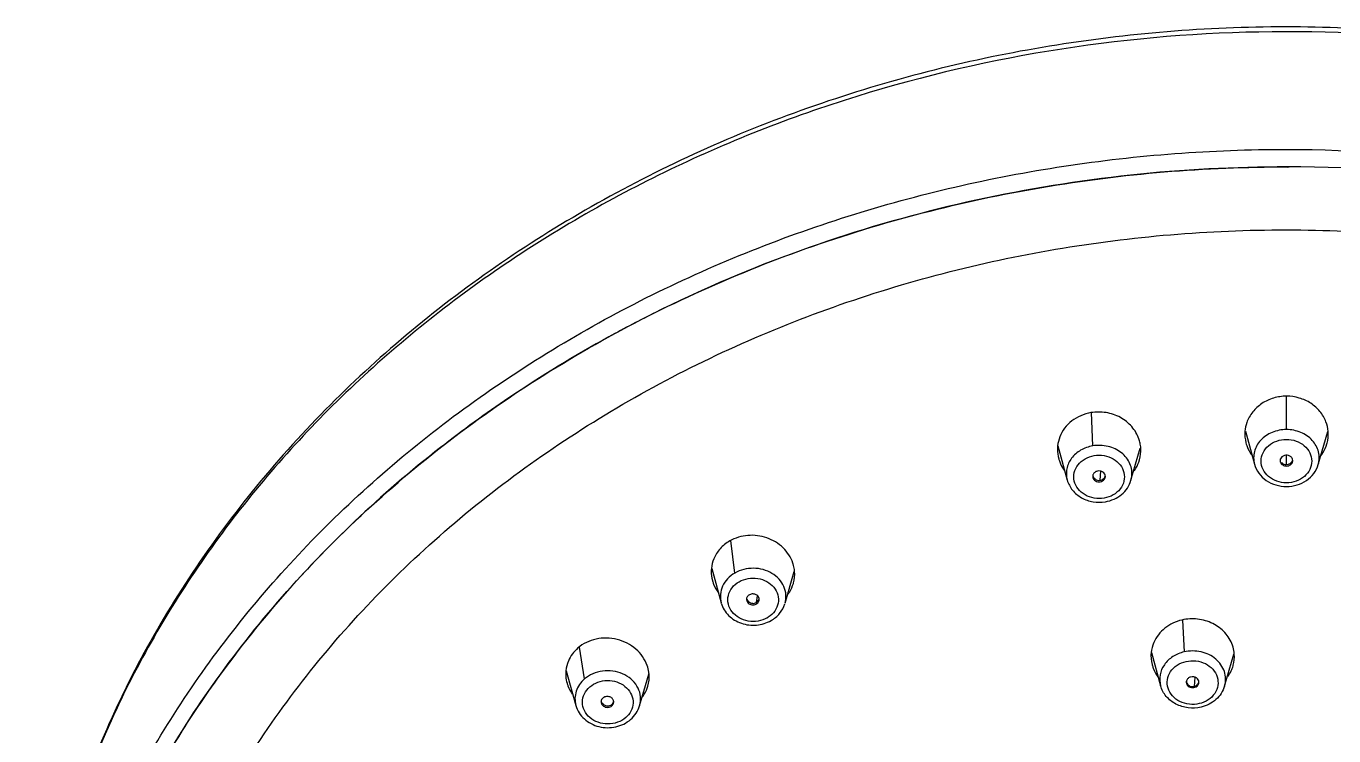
# Model space of a CAD drawing. Extents: x 912 to 2041, y 618 to 1444.
# Drawn here: x 1340.3 to 1392.1, y 1149.6 to 1177.7 of the extents above; entities that cross this region are included whole.
import ezdxf

# ---------------------------------------------------------------- set-up
doc = ezdxf.new("R2010")
doc.units = 0
doc.header["$LTSCALE"] = 10
doc.header["$MEASUREMENT"] = 0
doc.layers.add('1_1', color=7, linetype='CONTINUOUS')

msp = doc.modelspace()

# ---------------------------------------------------------------- linework, layer by layer
at = {"layer": '1_1', "color": 7, "linetype": 'Continuous'}
for p, q in [((1390.215, 1172.142), (1390.293, 1172.147)), ((1390.215, 1172.147), (1390.293, 1172.147)), ((1388.557, 1161.685), (1388.918, 1160.381)), ((1391.44, 1160.367), (1391.817, 1161.678)), ((1381.136, 1161.105), (1381.51, 1159.756)), ((1384.032, 1159.744), (1384.399, 1161.019)), ((1389.935, 1160.565), (1389.93, 1160.526)), ((1390.43, 1160.522), (1390.43, 1160.523)), ((1367.447, 1156.257), (1367.825, 1154.892)), ((1370.348, 1154.882), (1370.708, 1156.132)), ((1368.825, 1155.033), (1368.844, 1154.95)), ((1369.325, 1155.031), (1369.325, 1155.032)), ((1384.837, 1152.932), (1385.203, 1151.613)), ((1387.735, 1151.602), (1388.099, 1152.868)), ((1361.696, 1152.204), (1362.075, 1150.837)), ((1364.597, 1150.824), (1364.955, 1152.069)), ((1363.571, 1150.974), (1363.571, 1150.975))]:
    msp.add_line(p, q, dxfattribs=at)
at = {"layer": '1_1', "color": 9, "linetype": 'Continuous'}
for p, q in [((1390.18, 1161.752), (1390.184, 1163.073)), ((1382.518, 1161.107), (1382.466, 1162.422)), ((1390.181, 1160.364), (1390.183, 1160.734)), ((1382.817, 1159.744), (1382.837, 1160.103)), ((1384.032, 1159.744), (1384.036, 1159.756)), ((1368.366, 1156.076), (1368.207, 1157.36)), ((1369.214, 1154.908), (1369.254, 1155.177)), ((1386.065, 1154.216), (1386.134, 1152.955)), ((1362.419, 1151.883), (1362.214, 1153.144)), ((1386.556, 1151.95), (1386.532, 1151.59)), ((1364.597, 1150.824), (1364.601, 1150.837))]:
    msp.add_line(p, q, dxfattribs=at)
for centre, radius, start, end in [((1388.564, 1119.547), 52.333, 115.0937, 116.4462), ((1388.304, 1120.069), 51.751, 116.4462, 118.7886), ((1387.713, 1121.138), 50.529, 118.7844, 124.047), ((1386.643, 1122.754), 48.591, 124.0687, 128.0097), ((1385.649, 1124.033), 46.972, 128.0148, 133.4975), ((1383.098, 1160.014), 0.973, 344.6325, 352.148), ((1384.343, 1125.437), 45.054, 133.5219, 137.6558), ((1383.192, 1126.493), 43.491, 137.6623, 143.5562), ((1369.146, 1155.17), 1.001, 299.8431, 302.6215), ((1386.293, 1153.795), 1.735, 211.4648, 213.3197), ((1386.689, 1153.758), 1.703, 325.7974, 326.9455), ((1381.836, 1127.519), 41.792, 143.5832, 147.7169), ((1363.639, 1152.889), 1.593, 324.5874, 326.1278), ((1363.662, 1151.095), 0.973, 344.6435, 349.7278), ((1363.447, 1151.049), 0.917, 310.6636, 314.8711), ((1380.73, 1128.222), 40.481, 147.7224, 154.1953)]:
    msp.add_arc(centre, radius, start, end, dxfattribs=at)
at = {"layer": '1_1', "color": 7, "linetype": 'Continuous'}
for centre, radius, start, end in [((1389.919, 1161.571), 1.384, 160.7585, 175.2366), ((1390.44, 1161.565), 1.395, 4.6771, 20.7781), ((1382.502, 1160.963), 1.379, 158.849, 174.0719), ((1383.021, 1160.923), 1.402, 12.2123, 19.0464), ((1383.046, 1160.929), 1.376, 3.8103, 12.213), ((1389.91, 1161.574), 1.375, 175.3307, 194.589), ((1389.933, 1161.58), 1.398, 194.5569, 195.4317), ((1390.448, 1161.573), 1.387, 343.967, 344.8237), ((1390.462, 1161.57), 1.373, 344.8026, 4.5557), ((1390.119, 1160.524), 0.189, 179.4679, 197.2101), ((1390.118, 1160.523), 0.188, 158.5451, 166.9593), ((1390.244, 1160.523), 0.186, 347.0194, 359.6864), ((1382.712, 1159.897), 0.195, 156.2359, 167.1571), ((1382.772, 1160.002), 0.262, 231.6679, 279.8337), ((1383.01, 1160.039), 1.064, 343.8984, 344.6441), ((1368.767, 1156.128), 1.337, 157.7547, 174.4015), ((1369.323, 1156.021), 1.407, 17.1026, 18.5689), ((1369.396, 1156.032), 1.334, 344.9906, 4.328), ((1368.831, 1156.138), 1.402, 194.5866, 195.499), ((1369.394, 1156.032), 1.336, 343.9523, 344.9974), ((1369.008, 1155.033), 0.183, 175.7493, 179.9834), ((1369.13, 1155.029), 0.195, 17.4139, 25.8104), ((1369.136, 1155.031), 0.189, 10.0666, 17.391), ((1369.139, 1155.031), 0.186, 0.0824, 10.05), ((1386.152, 1152.793), 1.33, 173.9876, 194.6785), ((1386.198, 1152.78), 1.378, 156.5455, 157.5526), ((1386.748, 1152.764), 1.375, 16.0591, 19.4775), ((1386.775, 1152.771), 1.347, 4.1513, 16.0622), ((1362.997, 1152.082), 1.321, 157.1746, 174.6457), ((1386.183, 1152.8), 1.361, 194.6134, 195.4999), ((1386.753, 1152.785), 1.371, 334.976, 343.9252), ((1386.777, 1152.777), 1.345, 343.9519, 344.845), ((1386.794, 1152.773), 1.328, 344.805, 4.1226), ((1363.659, 1151.963), 1.316, 343.9914, 4.6635), ((1386.7, 1152.811), 1.43, 324.3069, 334.9125), ((1386.399, 1151.755), 0.182, 173.1045, 180.0354), ((1386.408, 1151.754), 0.191, 161.5574, 173.0614), ((1363.255, 1150.975), 0.184, 179.6031, 188.8017), ((1363.386, 1150.975), 0.185, 0.0793, 8.0199), ((1363.58, 1151.118), 1.058, 343.8922, 344.6476)]:
    msp.add_arc(centre, radius, start, end, dxfattribs=at)
for points, knots in [([(1440.076, 1137.787), (1439.834, 1140.506), (1438.74, 1145.949), (1435.368, 1153.636), (1430.397, 1160.621), (1424.017, 1166.657), (1416.463, 1171.545), (1408.002, 1175.124), (1398.929, 1177.278), (1389.558, 1177.937), (1380.21, 1177.08), (1371.207, 1174.733), (1362.861, 1170.974), (1355.462, 1165.924), (1349.275, 1159.749), (1344.527, 1152.655), (1341.404, 1144.894), (1340.486, 1139.434), (1340.332, 1136.713)], [0, 0, 0, 0, 0.058147, 0.117164, 0.177537, 0.239517, 0.303127, 0.368165, 0.434243, 0.500845, 0.567391, 0.633308, 0.698098, 0.761407, 0.823071, 0.883159, 0.941969, 1, 1, 1, 1]), ([(1340.496, 1129.453), (1340.493, 1132.25), (1341.139, 1137.901), (1344.013, 1146.002), (1348.671, 1153.447), (1354.918, 1159.946), (1362.506, 1165.261), (1371.142, 1169.197), (1380.494, 1171.613), (1386.968, 1172.151), (1390.215, 1172.147)], [0, 0, 0, 0, 0.115587, 0.232649, 0.352444, 0.475736, 0.602718, 0.733026, 0.865838, 1, 1, 1, 1]), ([(1390.184, 1163.073), (1390.011, 1163.073), (1389.666, 1163.023), (1389.199, 1162.807), (1388.827, 1162.469), (1388.665, 1162.179), (1388.612, 1162.027)], [0, 0, 0, 0, 0.258769, 0.513093, 0.760191, 1, 1, 1, 1]), ([(1391.744, 1162.06), (1391.689, 1162.208), (1391.565, 1162.418), (1391.342, 1162.649), (1391.078, 1162.849), (1390.692, 1163.025), (1390.354, 1163.073), (1390.184, 1163.073)], [0, 0, 0, 0, 0.239851, 0.362817, 0.487689, 0.741732, 1, 1, 1, 1]), ([(1382.449, 1162.422), (1382.311, 1162.398), (1382.042, 1162.319), (1381.682, 1162.108), (1381.395, 1161.818), (1381.263, 1161.583), (1381.215, 1161.46)], [0, 0, 0, 0, 0.257997, 0.510806, 0.758758, 1, 1, 1, 1]), ([(1384.346, 1161.381), (1384.285, 1161.558), (1384.136, 1161.811), (1383.859, 1162.075), (1383.531, 1162.293), (1383.052, 1162.456), (1382.646, 1162.455), (1382.449, 1162.422)], [0, 0, 0, 0, 0.240793, 0.36399, 0.489492, 0.744282, 1, 1, 1, 1]), ([(1388.585, 1161.207), (1388.596, 1161.167), (1388.648, 1161.008), (1388.728, 1160.858), (1388.802, 1160.756)], [0, 0, 0, 0, 0.248234, 1, 1, 1, 1]), ([(1391.55, 1160.727), (1391.576, 1160.762), (1391.674, 1160.905), (1391.746, 1161.066), (1391.781, 1161.19)], [0, 0, 0, 0, 0.253135, 1, 1, 1, 1]), ([(1381.13, 1161.105), (1381.125, 1161.063), (1381.116, 1160.893), (1381.139, 1160.721), (1381.173, 1160.598)], [0, 0, 0, 0, 0.251641, 1, 1, 1, 1]), ([(1390.318, 1160.702), (1390.286, 1160.721), (1390.212, 1160.744), (1390.098, 1160.734), (1389.999, 1160.683), (1389.955, 1160.624), (1389.943, 1160.592)], [0, 0, 0, 0, 0.25596, 0.515601, 0.765631, 1, 1, 1, 1]), ([(1390.43, 1160.523), (1390.43, 1160.559), (1390.408, 1160.633), (1390.351, 1160.684), (1390.318, 1160.702)], [0, 0, 0, 0, 0.483902, 1, 1, 1, 1]), ([(1381.173, 1160.598), (1381.184, 1160.558), (1381.236, 1160.399), (1381.316, 1160.25), (1381.389, 1160.147)], [0, 0, 0, 0, 0.246543, 1, 1, 1, 1]), ([(1384.161, 1160.124), (1384.185, 1160.156), (1384.272, 1160.29), (1384.336, 1160.438), (1384.369, 1160.552)], [0, 0, 0, 0, 0.253295, 1, 1, 1, 1]), ([(1388.918, 1160.38), (1388.953, 1160.253), (1389.075, 1160.007), (1389.375, 1159.721), (1389.757, 1159.54), (1390.04, 1159.499), (1390.182, 1159.499)], [0, 0, 0, 0, 0.241048, 0.488101, 0.741853, 1, 1, 1, 1]), ([(1389.939, 1160.468), (1389.946, 1160.445), (1389.971, 1160.399), (1390.051, 1160.329), (1390.188, 1160.293), (1390.324, 1160.336), (1390.399, 1160.411), (1390.42, 1160.458), (1390.425, 1160.481)], [0, 0, 0, 0, 0.118128, 0.242089, 0.501989, 0.760266, 0.88303, 1, 1, 1, 1]), ([(1389.987, 1160.45), (1390.011, 1160.423), (1390.071, 1160.379), (1390.144, 1160.364), (1390.181, 1160.364)], [0, 0, 0, 0, 0.49479, 1, 1, 1, 1]), ([(1390.181, 1160.364), (1390.207, 1160.364), (1390.258, 1160.376), (1390.331, 1160.405), (1390.386, 1160.46), (1390.41, 1160.506), (1390.419, 1160.529)], [0, 0, 0, 0, 0.256388, 0.506828, 0.755043, 1, 1, 1, 1]), ([(1390.182, 1159.499), (1390.322, 1159.499), (1390.603, 1159.539), (1390.983, 1159.717), (1391.282, 1159.999), (1391.405, 1160.242), (1391.441, 1160.369)], [0, 0, 0, 0, 0.258167, 0.511872, 0.758906, 1, 1, 1, 1]), ([(1381.51, 1159.758), (1381.55, 1159.612), (1381.698, 1159.331), (1382.068, 1159.027), (1382.529, 1158.868), (1382.859, 1158.869), (1383.019, 1158.896)], [0, 0, 0, 0, 0.240305, 0.487769, 0.742382, 1, 1, 1, 1]), ([(1382.518, 1159.9), (1382.518, 1159.872), (1382.532, 1159.813), (1382.588, 1159.742), (1382.671, 1159.696), (1382.768, 1159.679), (1382.864, 1159.696), (1382.947, 1159.742), (1383.004, 1159.813), (1383.018, 1159.871), (1383.018, 1159.899)], [0, 0, 0, 0, 0.116165, 0.237824, 0.366596, 0.500227, 0.63379, 0.7624, 0.883904, 1, 1, 1, 1]), ([(1382.524, 1159.928), (1382.53, 1159.903), (1382.552, 1159.853), (1382.589, 1159.813), (1382.61, 1159.796)], [0, 0, 0, 0, 0.493373, 1, 1, 1, 1]), ([(1382.923, 1160.068), (1382.891, 1160.089), (1382.818, 1160.118), (1382.701, 1160.115), (1382.596, 1160.067), (1382.548, 1160.008), (1382.534, 1159.976)], [0, 0, 0, 0, 0.253632, 0.51327, 0.764717, 1, 1, 1, 1]), ([(1382.817, 1159.744), (1382.839, 1159.748), (1382.88, 1159.764), (1382.937, 1159.796), (1382.981, 1159.844), (1383, 1159.883), (1383.006, 1159.903)], [0, 0, 0, 0, 0.257894, 0.508109, 0.752179, 1, 1, 1, 1]), ([(1383.018, 1159.899), (1383.018, 1159.932), (1382.999, 1159.999), (1382.951, 1160.049), (1382.923, 1160.068)], [0, 0, 0, 0, 0.485947, 1, 1, 1, 1]), ([(1383.019, 1158.896), (1383.137, 1158.916), (1383.366, 1158.985), (1383.668, 1159.171), (1383.903, 1159.427), (1384.001, 1159.636), (1384.032, 1159.744)], [0, 0, 0, 0, 0.257814, 0.510746, 0.757765, 1, 1, 1, 1]), ([(1370.657, 1156.469), (1370.619, 1156.582), (1370.513, 1156.801), (1370.199, 1157.183), (1369.755, 1157.451), (1369.259, 1157.566), (1368.752, 1157.578), (1368.377, 1157.466), (1368.162, 1157.343)], [0, 0, 0, 0, 0.119753, 0.241732, 0.493589, 0.622164, 0.750685, 1, 1, 1, 1]), ([(1368.162, 1157.343), (1368.021, 1157.261), (1367.764, 1157.058), (1367.589, 1156.78), (1367.529, 1156.634)], [0, 0, 0, 0, 0.507377, 1, 1, 1, 1]), ([(1367.436, 1156.258), (1367.432, 1156.219), (1367.424, 1156.06), (1367.444, 1155.9), (1367.474, 1155.785)], [0, 0, 0, 0, 0.248537, 1, 1, 1, 1]), ([(1370.725, 1156.133), (1370.724, 1156.158), (1370.713, 1156.26), (1370.691, 1156.361), (1370.668, 1156.435)], [0, 0, 0, 0, 0.247525, 1, 1, 1, 1]), ([(1367.48, 1155.764), (1367.492, 1155.721), (1367.547, 1155.552), (1367.635, 1155.394), (1367.714, 1155.286)], [0, 0, 0, 0, 0.248712, 1, 1, 1, 1]), ([(1370.466, 1155.235), (1370.49, 1155.267), (1370.579, 1155.4), (1370.644, 1155.548), (1370.677, 1155.663)], [0, 0, 0, 0, 0.251712, 1, 1, 1, 1]), ([(1369.24, 1155.193), (1369.204, 1155.22), (1369.116, 1155.255), (1368.978, 1155.242), (1368.865, 1155.169), (1368.828, 1155.086), (1368.826, 1155.046)], [0, 0, 0, 0, 0.257004, 0.519862, 0.769371, 1, 1, 1, 1]), ([(1368.844, 1154.95), (1368.867, 1154.903), (1368.932, 1154.844), (1369.038, 1154.816), (1369.15, 1154.817), (1369.255, 1154.868), (1369.314, 1154.956), (1369.325, 1155.006), (1369.325, 1155.031)], [0, 0, 0, 0, 0.244299, 0.376375, 0.510206, 0.76455, 0.884501, 1, 1, 1, 1]), ([(1369.214, 1154.908), (1369.239, 1154.923), (1369.28, 1154.961), (1369.308, 1155.009), (1369.316, 1155.034)], [0, 0, 0, 0, 0.516247, 1, 1, 1, 1]), ([(1369.306, 1155.114), (1369.302, 1155.122), (1369.285, 1155.152), (1369.261, 1155.177), (1369.24, 1155.193)], [0, 0, 0, 0, 0.243429, 1, 1, 1, 1]), ([(1367.827, 1154.884), (1367.853, 1154.793), (1367.931, 1154.616), (1368.111, 1154.387), (1368.345, 1154.205), (1368.709, 1154.034), (1369.223, 1153.973), (1369.62, 1154.095), (1369.794, 1154.195)], [0, 0, 0, 0, 0.119675, 0.241251, 0.365219, 0.491528, 0.746819, 1, 1, 1, 1]), ([(1368.908, 1154.943), (1368.949, 1154.908), (1369.054, 1154.86), (1369.168, 1154.881), (1369.214, 1154.908)], [0, 0, 0, 0, 0.503415, 1, 1, 1, 1]), ([(1369.794, 1154.195), (1369.922, 1154.268), (1370.152, 1154.457), (1370.297, 1154.718), (1370.34, 1154.855)], [0, 0, 0, 0, 0.507, 1, 1, 1, 1]), ([(1386.044, 1154.215), (1385.921, 1154.186), (1385.682, 1154.103), (1385.364, 1153.905), (1385.105, 1153.645), (1384.981, 1153.437), (1384.934, 1153.328)], [0, 0, 0, 0, 0.258294, 0.511083, 0.758598, 1, 1, 1, 1]), ([(1388.045, 1153.222), (1388.013, 1153.313), (1387.928, 1153.489), (1387.75, 1153.725), (1387.526, 1153.927), (1387.176, 1154.14), (1386.67, 1154.287), (1386.246, 1154.262), (1386.044, 1154.215)], [0, 0, 0, 0, 0.118395, 0.239681, 0.362542, 0.487917, 0.743463, 1, 1, 1, 1]), ([(1364.896, 1152.418), (1364.852, 1152.542), (1364.728, 1152.78), (1364.36, 1153.184), (1363.722, 1153.508), (1363.006, 1153.522), (1362.486, 1153.344), (1362.258, 1153.195), (1362.158, 1153.109)], [0, 0, 0, 0, 0.120427, 0.243697, 0.498002, 0.753479, 0.878618, 1, 1, 1, 1]), ([(1362.158, 1153.109), (1362.076, 1153.039), (1361.928, 1152.881), (1361.82, 1152.692), (1361.779, 1152.594)], [0, 0, 0, 0, 0.5051, 1, 1, 1, 1]), ([(1364.971, 1152.07), (1364.968, 1152.099), (1364.955, 1152.218), (1364.926, 1152.334), (1364.896, 1152.418)], [0, 0, 0, 0, 0.248851, 1, 1, 1, 1]), ([(1384.871, 1152.436), (1384.882, 1152.395), (1384.936, 1152.231), (1385.021, 1152.077), (1385.099, 1151.972)], [0, 0, 0, 0, 0.246176, 1, 1, 1, 1]), ([(1361.681, 1152.205), (1361.67, 1152.085), (1361.678, 1151.92), (1361.714, 1151.762), (1361.725, 1151.723)], [0, 0, 0, 0, 0.74848, 1, 1, 1, 1]), ([(1386.623, 1151.923), (1386.59, 1151.945), (1386.512, 1151.975), (1386.39, 1151.968), (1386.284, 1151.914), (1386.239, 1151.849), (1386.227, 1151.814)], [0, 0, 0, 0, 0.254882, 0.515396, 0.766177, 1, 1, 1, 1]), ([(1386.717, 1151.755), (1386.717, 1151.787), (1386.699, 1151.854), (1386.651, 1151.904), (1386.623, 1151.923)], [0, 0, 0, 0, 0.485947, 1, 1, 1, 1]), ([(1361.725, 1151.723), (1361.736, 1151.684), (1361.787, 1151.529), (1361.864, 1151.382), (1361.935, 1151.281)], [0, 0, 0, 0, 0.245373, 1, 1, 1, 1]), ([(1364.716, 1151.178), (1364.74, 1151.21), (1364.827, 1151.341), (1364.892, 1151.487), (1364.924, 1151.6)], [0, 0, 0, 0, 0.252443, 1, 1, 1, 1]), ([(1386.801, 1150.768), (1386.635, 1150.729), (1386.29, 1150.711), (1385.801, 1150.86), (1385.405, 1151.168), (1385.246, 1151.461), (1385.203, 1151.613)], [0, 0, 0, 0, 0.257253, 0.512173, 0.75987, 1, 1, 1, 1]), ([(1386.217, 1151.755), (1386.218, 1151.727), (1386.231, 1151.668), (1386.288, 1151.597), (1386.371, 1151.551), (1386.468, 1151.535), (1386.564, 1151.551), (1386.647, 1151.597), (1386.704, 1151.668), (1386.718, 1151.727), (1386.717, 1151.755)], [0, 0, 0, 0, 0.116165, 0.237824, 0.366596, 0.500227, 0.63379, 0.7624, 0.883904, 1, 1, 1, 1]), ([(1386.243, 1151.712), (1386.268, 1151.664), (1386.359, 1151.586), (1386.478, 1151.577), (1386.532, 1151.59)], [0, 0, 0, 0, 0.489449, 1, 1, 1, 1]), ([(1386.532, 1151.59), (1386.554, 1151.595), (1386.594, 1151.613), (1386.648, 1151.649), (1386.689, 1151.698), (1386.705, 1151.737), (1386.71, 1151.757)], [0, 0, 0, 0, 0.25975, 0.510764, 0.753948, 1, 1, 1, 1]), ([(1387.735, 1151.603), (1387.706, 1151.501), (1387.615, 1151.303), (1387.4, 1151.055), (1387.122, 1150.869), (1386.91, 1150.793), (1386.801, 1150.768)], [0, 0, 0, 0, 0.242658, 0.489773, 0.742397, 1, 1, 1, 1]), ([(1363.073, 1150.947), (1363.077, 1150.923), (1363.089, 1150.89), (1363.108, 1150.863), (1363.113, 1150.856)], [0, 0, 0, 0, 0.745181, 1, 1, 1, 1]), ([(1363.114, 1150.936), (1363.11, 1150.942), (1363.096, 1150.965), (1363.085, 1150.99), (1363.079, 1151.009)], [0, 0, 0, 0, 0.25888, 1, 1, 1, 1]), ([(1363.529, 1151.094), (1363.502, 1151.129), (1363.423, 1151.184), (1363.305, 1151.196), (1363.215, 1151.173), (1363.137, 1151.13), (1363.095, 1151.075), (1363.081, 1151.036)], [0, 0, 0, 0, 0.246968, 0.507536, 0.637944, 0.764557, 1, 1, 1, 1]), ([(1363.113, 1150.856), (1363.144, 1150.817), (1363.236, 1150.758), (1363.37, 1150.756), (1363.466, 1150.795), (1363.524, 1150.843), (1363.562, 1150.904), (1363.571, 1150.951), (1363.571, 1150.974)], [0, 0, 0, 0, 0.249738, 0.512561, 0.642255, 0.766498, 0.885191, 1, 1, 1, 1]), ([(1363.114, 1150.936), (1363.134, 1150.906), (1363.19, 1150.855), (1363.261, 1150.83), (1363.298, 1150.824)], [0, 0, 0, 0, 0.495095, 1, 1, 1, 1]), ([(1363.298, 1150.824), (1363.333, 1150.819), (1363.406, 1150.821), (1363.472, 1150.855), (1363.498, 1150.878)], [0, 0, 0, 0, 0.509099, 1, 1, 1, 1]), ([(1363.498, 1150.878), (1363.514, 1150.892), (1363.539, 1150.923), (1363.557, 1150.96), (1363.563, 1150.978)], [0, 0, 0, 0, 0.512559, 1, 1, 1, 1]), ([(1362.077, 1150.829), (1362.106, 1150.729), (1362.194, 1150.534), (1362.403, 1150.289), (1362.674, 1150.103), (1363.091, 1149.946), (1363.661, 1149.938), (1364.076, 1150.138), (1364.241, 1150.28)], [0, 0, 0, 0, 0.119915, 0.242013, 0.366782, 0.493985, 0.749638, 1, 1, 1, 1]), ([(1364.241, 1150.28), (1364.325, 1150.352), (1364.473, 1150.518), (1364.567, 1150.72), (1364.597, 1150.824)], [0, 0, 0, 0, 0.504638, 1, 1, 1, 1])]:
    msp.add_open_spline(points, degree=3, knots=knots, dxfattribs=at)
at = {"layer": '1_1', "color": 9, "linetype": 'Continuous'}
for points, knots in [([(1438.663, 1145.142), (1437.965, 1147.488), (1436.091, 1152.102), (1432.015, 1158.452), (1426.766, 1164.121), (1420.5, 1168.951), (1413.391, 1172.812), (1403.023, 1176.543), (1389.089, 1178.288), (1375.242, 1176.032), (1365.071, 1171.914), (1358.175, 1167.791), (1352.172, 1162.73), (1347.233, 1156.868), (1343.501, 1150.369), (1341.88, 1145.693), (1341.31, 1143.327)], [0, 0, 0, 0, 0.058102, 0.117434, 0.178251, 0.240631, 0.304479, 0.369547, 0.501444, 0.633028, 0.697735, 0.761127, 0.823001, 0.883318, 0.942216, 1, 1, 1, 1]), ([(1340.638, 1136.626), (1341.11, 1139.14), (1342.589, 1144.129), (1346.274, 1151.094), (1351.319, 1157.383), (1357.56, 1162.803), (1364.8, 1167.194), (1372.817, 1170.424), (1381.362, 1172.4), (1387.235, 1172.841), (1390.178, 1172.839)], [0, 0, 0, 0, 0.115599, 0.233353, 0.354014, 0.477941, 0.605079, 0.734994, 0.866952, 1, 1, 1, 1]), ([(1390.178, 1172.839), (1392.904, 1172.838), (1398.346, 1172.455), (1406.299, 1170.751), (1413.831, 1167.964), (1418.493, 1165.4), (1420.686, 1163.96)], [0, 0, 0, 0, 0.254059, 0.50643, 0.755509, 1, 1, 1, 1]), ([(1390.198, 1172.147), (1386.076, 1172.15), (1377.872, 1171.282), (1370.043, 1168.662), (1366.369, 1166.941)], [0, 0, 0, 0, 0.504029, 1, 1, 1, 1]), ([(1439.277, 1136.371), (1438.797, 1138.854), (1437.309, 1143.781), (1433.637, 1150.655), (1428.629, 1156.863), (1422.445, 1162.214), (1415.28, 1166.55), (1407.353, 1169.745), (1398.909, 1171.702), (1393.106, 1172.145), (1390.198, 1172.147)], [0, 0, 0, 0, 0.115585, 0.23338, 0.354112, 0.478106, 0.605282, 0.73519, 0.867081, 1, 1, 1, 1]), ([(1343.392, 1129.447), (1343.39, 1130.764), (1343.539, 1133.403), (1344.212, 1137.32), (1345.33, 1141.161), (1346.88, 1144.887), (1348.849, 1148.463), (1351.216, 1151.854), (1353.958, 1155.028), (1358.105, 1158.955), (1364.102, 1163.16), (1372.227, 1166.868), (1381.031, 1169.147), (1390.18, 1169.913), (1399.331, 1169.138), (1408.139, 1166.851), (1416.272, 1163.136), (1422.277, 1158.926), (1426.432, 1154.995), (1429.181, 1151.818), (1431.555, 1148.425), (1433.532, 1144.848), (1435.09, 1141.121), (1436.217, 1137.279), (1436.898, 1133.362), (1437.053, 1130.721), (1437.054, 1129.405)], [0, 0, 0, 0, 0.02886, 0.057821, 0.086962, 0.116375, 0.146131, 0.176287, 0.206881, 0.237936, 0.30135, 0.366425, 0.432753, 0.499756, 0.566777, 0.633154, 0.698306, 0.761811, 0.792913, 0.823555, 0.853754, 0.883548, 0.912994, 0.942159, 0.971134, 1, 1, 1, 1]), ([(1390.18, 1161.751), (1389.988, 1161.752), (1389.608, 1161.68), (1389.211, 1161.414), (1389, 1161.124), (1388.903, 1160.883), (1388.872, 1160.63), (1388.896, 1160.462), (1388.918, 1160.381)], [0, 0, 0, 0, 0.268506, 0.52437, 0.646789, 0.765754, 0.882824, 1, 1, 1, 1]), ([(1391.441, 1160.369), (1391.464, 1160.45), (1391.49, 1160.619), (1391.46, 1160.874), (1391.364, 1161.116), (1391.153, 1161.409), (1390.754, 1161.679), (1390.373, 1161.751), (1390.18, 1161.752)], [0, 0, 0, 0, 0.117125, 0.234144, 0.353086, 0.475522, 0.731499, 1, 1, 1, 1]), ([(1390.181, 1159.645), (1390.051, 1159.645), (1389.795, 1159.688), (1389.463, 1159.874), (1389.235, 1160.16), (1389.152, 1160.505), (1389.234, 1160.851), (1389.462, 1161.136), (1389.794, 1161.322), (1390.05, 1161.364), (1390.179, 1161.364)], [0, 0, 0, 0, 0.133674, 0.262474, 0.384062, 0.500225, 0.616312, 0.737733, 0.866384, 1, 1, 1, 1]), ([(1390.179, 1161.364), (1390.309, 1161.364), (1390.566, 1161.321), (1390.897, 1161.135), (1391.125, 1160.849), (1391.208, 1160.504), (1391.126, 1160.159), (1390.898, 1159.873), (1390.567, 1159.688), (1390.31, 1159.645), (1390.181, 1159.645)], [0, 0, 0, 0, 0.133674, 0.262474, 0.384062, 0.500225, 0.616313, 0.737733, 0.866384, 1, 1, 1, 1]), ([(1382.518, 1161.107), (1382.351, 1161.078), (1382.033, 1160.967), (1381.717, 1160.694), (1381.555, 1160.423), (1381.485, 1160.205), (1381.467, 1159.979), (1381.49, 1159.83), (1381.51, 1159.758)], [0, 0, 0, 0, 0.26785, 0.52193, 0.644093, 0.763528, 0.881614, 1, 1, 1, 1]), ([(1382.968, 1159.038), (1382.84, 1159.016), (1382.576, 1159.016), (1382.211, 1159.144), (1381.925, 1159.383), (1381.765, 1159.705), (1381.765, 1160.058), (1381.924, 1160.38), (1382.209, 1160.619), (1382.45, 1160.703), (1382.576, 1160.724)], [0, 0, 0, 0, 0.134313, 0.266037, 0.391297, 0.509677, 0.625025, 0.743266, 0.868345, 1, 1, 1, 1]), ([(1384.061, 1159.881), (1384.073, 1159.968), (1384.073, 1160.146), (1384, 1160.405), (1383.858, 1160.641), (1383.657, 1160.842), (1383.408, 1160.996), (1383.03, 1161.13), (1382.717, 1161.141), (1382.518, 1161.107)], [0, 0, 0, 0, 0.115145, 0.231437, 0.35079, 0.474351, 0.60228, 0.733769, 1, 1, 1, 1]), ([(1382.576, 1160.724), (1382.704, 1160.746), (1382.968, 1160.746), (1383.333, 1160.619), (1383.619, 1160.379), (1383.778, 1160.058), (1383.779, 1159.704), (1383.62, 1159.382), (1383.334, 1159.143), (1383.094, 1159.059), (1382.968, 1159.038)], [0, 0, 0, 0, 0.134313, 0.266037, 0.391297, 0.509677, 0.625026, 0.743266, 0.868345, 1, 1, 1, 1]), ([(1368.366, 1156.076), (1368.259, 1156.015), (1368.067, 1155.865), (1367.863, 1155.569), (1367.773, 1155.231), (1367.795, 1155.001), (1367.825, 1154.892)], [0, 0, 0, 0, 0.263389, 0.515116, 0.758394, 1, 1, 1, 1]), ([(1370.348, 1154.882), (1370.379, 1154.989), (1370.403, 1155.216), (1370.319, 1155.551), (1370.123, 1155.847), (1369.837, 1156.079), (1369.486, 1156.226), (1369.101, 1156.28), (1368.716, 1156.234), (1368.475, 1156.138), (1368.366, 1156.076)], [0, 0, 0, 0, 0.114669, 0.230092, 0.349418, 0.47422, 0.604093, 0.736983, 0.86996, 1, 1, 1, 1]), ([(1369.644, 1154.301), (1369.533, 1154.238), (1369.284, 1154.151), (1368.892, 1154.151), (1368.526, 1154.279), (1368.241, 1154.518), (1368.081, 1154.84), (1368.08, 1155.193), (1368.239, 1155.515), (1368.425, 1155.671), (1368.531, 1155.731)], [0, 0, 0, 0, 0.131648, 0.265912, 0.397645, 0.522911, 0.641292, 0.75664, 0.874881, 1, 1, 1, 1]), ([(1368.531, 1155.731), (1368.639, 1155.794), (1368.884, 1155.88), (1369.27, 1155.882), (1369.632, 1155.762), (1369.918, 1155.532), (1370.086, 1155.22), (1370.101, 1154.873), (1369.96, 1154.551), (1369.785, 1154.39), (1369.685, 1154.326)], [0, 0, 0, 0, 0.131655, 0.265969, 0.397948, 0.52368, 0.642526, 0.757949, 0.875666, 1, 1, 1, 1]), ([(1386.134, 1152.955), (1385.976, 1152.919), (1385.676, 1152.796), (1385.33, 1152.473), (1385.149, 1152.054), (1385.164, 1151.753), (1385.203, 1151.615)], [0, 0, 0, 0, 0.268144, 0.522401, 0.763487, 1, 1, 1, 1]), ([(1387.735, 1151.603), (1387.762, 1151.696), (1387.788, 1151.891), (1387.737, 1152.184), (1387.6, 1152.454), (1387.388, 1152.684), (1387.116, 1152.858), (1386.698, 1153.004), (1386.351, 1153.004), (1386.134, 1152.955)], [0, 0, 0, 0, 0.115716, 0.231655, 0.350346, 0.473465, 0.601427, 0.73336, 1, 1, 1, 1]), ([(1386.733, 1150.906), (1386.605, 1150.877), (1386.34, 1150.862), (1385.964, 1150.969), (1385.659, 1151.192), (1385.474, 1151.505), (1385.446, 1151.86), (1385.581, 1152.194), (1385.85, 1152.451), (1386.085, 1152.547), (1386.21, 1152.576)], [0, 0, 0, 0, 0.134214, 0.266707, 0.3932, 0.512567, 0.62801, 0.74539, 0.869233, 1, 1, 1, 1]), ([(1386.21, 1152.576), (1386.337, 1152.605), (1386.602, 1152.619), (1386.977, 1152.512), (1387.28, 1152.288), (1387.465, 1151.976), (1387.493, 1151.622), (1387.359, 1151.289), (1387.091, 1151.032), (1386.857, 1150.935), (1386.733, 1150.906)], [0, 0, 0, 0, 0.134241, 0.266733, 0.393232, 0.512607, 0.628065, 0.745451, 0.869261, 1, 1, 1, 1]), ([(1362.419, 1151.883), (1362.343, 1151.817), (1362.208, 1151.669), (1362.076, 1151.405), (1362.026, 1151.119), (1362.05, 1150.929), (1362.075, 1150.837)], [0, 0, 0, 0, 0.259593, 0.510317, 0.755316, 1, 1, 1, 1]), ([(1364.62, 1150.921), (1364.64, 1151.035), (1364.64, 1151.276), (1364.508, 1151.616), (1364.261, 1151.902), (1363.928, 1152.106), (1363.539, 1152.213), (1363.132, 1152.213), (1362.744, 1152.107), (1362.517, 1151.967), (1362.419, 1151.883)], [0, 0, 0, 0, 0.114136, 0.230262, 0.351304, 0.47811, 0.60936, 0.742231, 0.873383, 1, 1, 1, 1]), ([(1364.045, 1150.354), (1363.95, 1150.272), (1363.723, 1150.144), (1363.337, 1150.08), (1362.952, 1150.145), (1362.62, 1150.331), (1362.392, 1150.617), (1362.309, 1150.962), (1362.391, 1151.307), (1362.539, 1151.493), (1362.629, 1151.57)], [0, 0, 0, 0, 0.128683, 0.262243, 0.395878, 0.524695, 0.646292, 0.762455, 0.878543, 1, 1, 1, 1]), ([(1362.629, 1151.57), (1362.721, 1151.649), (1362.942, 1151.775), (1363.318, 1151.842), (1363.696, 1151.786), (1364.026, 1151.613), (1364.261, 1151.343), (1364.361, 1151.011), (1364.306, 1150.67), (1364.175, 1150.48), (1364.094, 1150.399)], [0, 0, 0, 0, 0.128579, 0.26202, 0.39577, 0.525092, 0.647414, 0.763999, 0.879667, 1, 1, 1, 1])]:
    msp.add_open_spline(points, degree=3, knots=knots, dxfattribs=at)
at = {"layer": '1_1', "color": 7, "linetype": 'Continuous'}
for points in [[(1384.369, 1160.552), (1384.412, 1160.703), (1384.43, 1160.864), (1384.419, 1161.02)], [(1382.522, 1159.941), (1382.519, 1159.927), (1382.518, 1159.914), (1382.518, 1159.9)], [(1368.844, 1155.03), (1368.839, 1155.043), (1368.835, 1155.056), (1368.832, 1155.069)], [(1368.844, 1155.03), (1368.858, 1154.997), (1368.881, 1154.967), (1368.908, 1154.943)], [(1384.925, 1153.306), (1384.876, 1153.187), (1384.843, 1153.06), (1384.83, 1152.933)], [(1386.221, 1151.777), (1386.225, 1151.755), (1386.233, 1151.733), (1386.243, 1151.712)], [(1363.081, 1151.036), (1363.075, 1151.017), (1363.071, 1150.996), (1363.071, 1150.977)], [(1363.552, 1151.057), (1363.546, 1151.07), (1363.538, 1151.083), (1363.529, 1151.094)], [(1363.569, 1151.001), (1363.567, 1151.02), (1363.561, 1151.039), (1363.552, 1151.057)]]:
    msp.add_open_spline(points, degree=3, dxfattribs=at)

doc.saveas('drawing.dxf')
